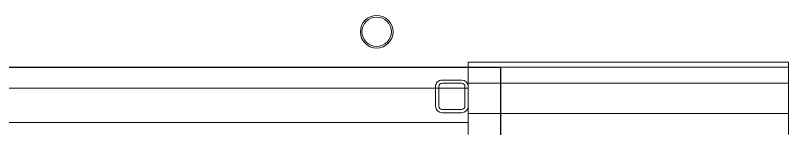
# Model space of a CAD drawing. Header units: millimetres. Extents: x -637480 to 299894, y -125373 to 39000.
# Drawn here: x 277325 to 279690, y 8777 to 9123 of the extents above; entities that cross this region are included whole.
import ezdxf

# ---------------------------------------------------------------- set-up
doc = ezdxf.new("R2010")
doc.units = ezdxf.units.MM
for name, color, linetype, lineweight in [('AM_BOR', 4, 'Continuous', 25), ('Xref building Toll$0$A-DETL', 90, 'Continuous', 9), ('Xref building Toll$0$A-FLOR', 192, 'Continuous', 25), ('Xref building Toll$0$A-WALL', 113, 'Continuous', 9), ('Xref building Toll$0$P-PIPE', 3, 'Continuous', 9), ('Xref building Toll$0$S-COLS', 52, 'Continuous', 9)]:
    doc.layers.add(name, color=color, linetype=linetype, lineweight=lineweight)

# ---------------------------------------------------------------- blocks, each defined once
blk = doc.blocks.new('Xref building Toll$0$SHS-Square Hollow Section-Column - 100x100SHS-V226-MASTER GROUND FLOOR')
at = {"layer": 'Xref building Toll$0$S-COLS', "lineweight": 18}
for p, q in [((-30, 50), (30, 50)), ((-50, -30), (-50, 30)), ((-40, 30), (-40, -30)), ((30, 40), (-30, 40)), ((40, -30), (40, 30)), ((50, 30), (50, -30)), ((-30, -40), (30, -40)), ((30, -50), (-30, -50))]:
    blk.add_line(p, q, dxfattribs=at)
for centre, radius, start, end in [((-30, 30), 20, 90, 180), ((30, 30), 20, 0, 90), ((-30, 30), 10, 90, 180), ((30, 30), 10, 360, 90), ((-30, -30), 20, 180, 270), ((-30, -30), 10, 180, 270), ((30, -30), 10, 270, 360), ((30, -30), 20, 270, 0)]:
    blk.add_arc(centre, radius, start, end, dxfattribs=at)
blk = doc.blocks.new('Xref building Toll$0$DWP_Downpipe - 100mm-2244194-MASTER GROUND FLOOR')
at = {"layer": 'Xref building Toll$0$P-PIPE'}
for radius, start, end in [(50, 360, 180), (50, 0, 180), (45, 0, 180), (45, 0, 180), (50, 180, 360), (50, 180, 360), (45, 180, 0), (45, 180, 360)]:
    blk.add_arc((-33.5, 236), radius, start, end, dxfattribs=at)
blk = doc.blocks.new('Xref building Toll')
at = {"layer": 'Xref building Toll$0$A-DETL'}
blk.add_line((276130, 8965), (279690, 8965), dxfattribs=at)
at = {"layer": 'Xref building Toll$0$A-FLOR'}
for p in [(276130.4, 8965), (278810, -4560)]:
    blk.add_line(p, (278810, 8965), dxfattribs=at)
at = {"layer": 'Xref building Toll$0$A-WALL', "lineweight": 18}
for p, q in [((278710, 8965), (276130, 8965)), ((279690, 8980), (278710, 8980)), ((278710, 8980), (278710, 8758)), ((279690, 8758), (279690, 8980)), ((276130, 8795), (278710, 8795))]:
    blk.add_line(p, q, dxfattribs=at)
at = {"layer": 'Xref building Toll$0$A-WALL'}
for p, q in [((276130, 8900), (278710, 8900)), ((279690, 8915), (278710, 8915)), ((279690, 8823), (278710, 8823))]:
    blk.add_line(p, q, dxfattribs=at)
at = {"layer": 'Xref building Toll$0$P-PIPE'}
blk.add_blockref('Xref building Toll$0$DWP_Downpipe - 100mm-2244194-MASTER GROUND FLOOR', (278463.5, 8836.9), dxfattribs=at)
at = {"layer": 'Xref building Toll$0$S-COLS', "rotation": 180}
blk.add_blockref('Xref building Toll$0$SHS-Square Hollow Section-Column - 100x100SHS-V226-MASTER GROUND FLOOR', (278660, 8875), dxfattribs=at)

msp = doc.modelspace()

# ---------------------------------------------------------------- block references
at = {"layer": 'AM_BOR'}
msp.add_blockref('Xref building Toll', (0, 0), dxfattribs=at)

doc.saveas('drawing.dxf')
